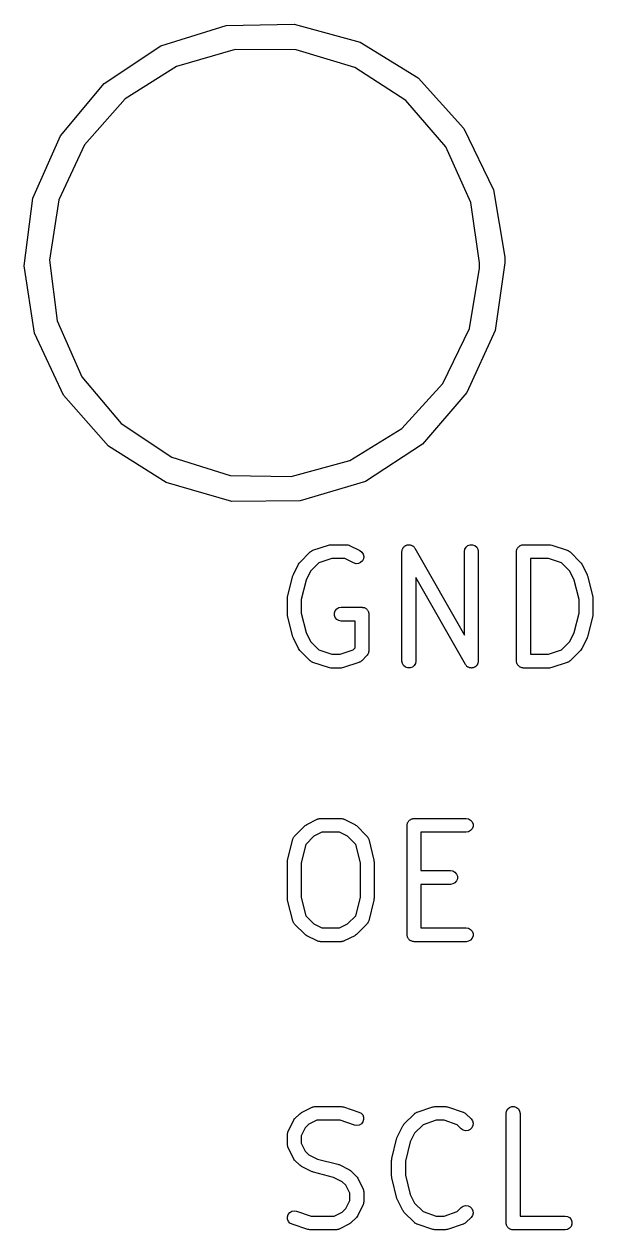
# Model space of a CAD drawing. Extents: x 116.1 to 178.6, y -119.4 to -92.3.
# Drawn here: x 118.44 to 123.46, y -104 to -93.37 of the extents above; entities that cross this region are included whole.
import ezdxf

# ---------------------------------------------------------------- set-up
doc = ezdxf.new("R2010")
doc.units = 0
doc.header["$MEASUREMENT"] = 0
doc.layers.add('BLACK', color=7, linetype='CONTINUOUS')

msp = doc.modelspace()

# ---------------------------------------------------------------- linework, layer by layer
at = {"layer": 'BLACK', "linetype": 'CONTINUOUS'}
for p, q in [((119.648, -93.5637), (120.222, -93.3843)), ((120.222, -93.3843), (120.823, -93.3733)), ((120.823, -93.3733), (121.404, -93.5315)), ((121.404, -93.5315), (121.916, -93.8462)), ((119.147, -93.897), (119.648, -93.5637)), ((120.303, -93.5978), (119.786, -93.7457)), ((120.842, -93.6011), (120.303, -93.5978)), ((121.357, -93.7553), (120.842, -93.6011)), ((119.786, -93.7457), (119.331, -94.0329)), ((121.809, -94.048), (121.357, -93.7553)), ((121.916, -93.8462), (122.32, -94.2922)), ((118.76, -94.3575), (119.147, -93.897)), ((119.331, -94.0329), (118.974, -94.4363)), ((122.16, -94.4558), (121.809, -94.048)), ((118.518, -94.9081), (118.76, -94.3575)), ((122.32, -94.2922), (122.582, -94.8336)), ((118.974, -94.4363), (118.746, -94.9236)), ((122.383, -94.9458), (122.16, -94.4558)), ((118.44, -95.5045), (118.518, -94.9081)), ((122.582, -94.8336), (122.682, -95.4268)), ((118.746, -94.9236), (118.663, -95.4554)), ((122.459, -95.4786), (122.383, -94.9458)), ((122.682, -95.4268), (122.683, -95.4786)), ((118.532, -96.0989), (118.44, -95.5045)), ((118.663, -95.4554), (118.733, -95.9891)), ((122.37, -96.0558), (122.459, -95.525)), ((122.459, -95.525), (122.459, -95.4786)), ((122.683, -95.4786), (122.597, -96.0741)), ((118.733, -95.9891), (118.949, -96.4818)), ((122.135, -96.5402), (122.37, -96.0558)), ((122.597, -96.0741), (122.348, -96.6217)), ((118.788, -96.6434), (118.532, -96.0989)), ((118.949, -96.4818), (119.296, -96.8938)), ((121.774, -96.9392), (122.135, -96.5402)), ((122.348, -96.6217), (121.956, -97.0774)), ((119.186, -97.0943), (118.788, -96.6434)), ((119.296, -96.8938), (119.744, -97.1921)), ((121.315, -97.2209), (121.774, -96.9392)), ((119.695, -97.4153), (119.186, -97.0943)), ((121.956, -97.0774), (121.451, -97.4045)), ((119.744, -97.1921), (120.258, -97.3526)), ((120.796, -97.3624), (121.315, -97.2209)), ((120.258, -97.3526), (120.796, -97.3624)), ((120.273, -97.5806), (119.695, -97.4153)), ((121.451, -97.4045), (120.875, -97.5769)), ((120.875, -97.5769), (120.273, -97.5806)), ((120.989, -98.0116), (121.127, -97.9656)), ((121.127, -97.9656), (121.136, -97.9642)), ((121.136, -97.9642), (121.146, -97.9625)), ((121.146, -97.9625), (121.284, -97.9625)), ((121.284, -97.9625), (121.287, -97.9631)), ((121.287, -97.9631), (121.291, -97.9629)), ((121.291, -97.9629), (121.298, -97.9649)), ((121.298, -97.9649), (121.305, -97.9662)), ((121.305, -97.9662), (121.308, -97.9679)), ((121.308, -97.9679), (121.311, -97.9689)), ((121.311, -97.9689), (121.403, -98.0149)), ((121.777, -98.0077), (121.778, -98.0026)), ((121.778, -98.0026), (121.781, -97.9979)), ((121.781, -97.9979), (121.783, -97.9927)), ((121.783, -97.9927), (121.786, -97.9888)), ((121.786, -97.9888), (121.789, -97.9843)), ((121.789, -97.9843), (121.793, -97.9807)), ((121.793, -97.9807), (121.796, -97.9766)), ((121.796, -97.9766), (121.801, -97.974)), ((121.801, -97.974), (121.805, -97.9706)), ((121.805, -97.9706), (121.81, -97.9688)), ((121.81, -97.9688), (121.815, -97.9661)), ((121.815, -97.9661), (121.82, -97.9652)), ((121.82, -97.9652), (121.825, -97.9634)), ((121.825, -97.9634), (121.83, -97.9634)), ((121.83, -97.9634), (121.836, -97.9625)), ((121.836, -97.9625), (121.841, -97.9634)), ((121.841, -97.9634), (121.846, -97.9634)), ((121.846, -97.9634), (121.851, -97.9653)), ((121.851, -97.9653), (121.856, -97.9662)), ((121.856, -97.9662), (121.861, -97.9689)), ((121.861, -97.9689), (121.866, -97.9706)), ((121.866, -97.9706), (121.87, -97.9742)), ((121.87, -97.9742), (121.875, -97.9769)), ((121.875, -97.9769), (121.878, -97.9809)), ((121.878, -97.9809), (121.882, -97.9843)), ((121.882, -97.9843), (121.885, -97.989)), ((121.885, -97.989), (121.888, -97.9932)), ((121.888, -97.9932), (122.326, -98.7591)), ((122.326, -98.0234), (122.33, -98.0026)), ((122.33, -98.0026), (122.34, -97.9843)), ((122.34, -97.9843), (122.356, -97.9706)), ((122.356, -97.9706), (122.376, -97.9634)), ((122.376, -97.9634), (122.397, -97.9634)), ((122.397, -97.9634), (122.417, -97.9706)), ((122.417, -97.9706), (122.434, -97.9843)), ((122.434, -97.9843), (122.444, -98.0026)), ((122.444, -98.0026), (122.448, -98.0234)), ((122.788, -98.0078), (122.789, -98.0026)), ((122.789, -98.0026), (122.792, -97.998)), ((122.792, -97.998), (122.794, -97.993)), ((122.794, -97.993), (122.797, -97.9889)), ((122.797, -97.9889), (122.8, -97.9843)), ((122.8, -97.9843), (122.804, -97.9808)), ((122.804, -97.9808), (122.807, -97.9767)), ((122.807, -97.9767), (122.812, -97.9741)), ((122.812, -97.9741), (122.816, -97.9706)), ((122.816, -97.9706), (122.821, -97.9688)), ((122.821, -97.9688), (122.826, -97.9662)), ((122.826, -97.9662), (122.831, -97.9652)), ((122.831, -97.9652), (122.836, -97.9634)), ((122.836, -97.9634), (122.841, -97.9634)), ((122.841, -97.9634), (122.847, -97.9625)), ((122.847, -97.9625), (123.076, -97.9625)), ((123.076, -97.9625), (123.086, -97.9642)), ((123.086, -97.9642), (123.096, -97.9656)), ((123.096, -97.9656), (123.233, -98.0116)), ((120.873, -98.1182), (120.965, -98.0263)), ((120.965, -98.0263), (120.968, -98.0243)), ((120.968, -98.0243), (120.97, -98.0216)), ((120.97, -98.0216), (120.976, -98.0182)), ((120.976, -98.0182), (120.982, -98.0142)), ((120.982, -98.0142), (120.986, -98.0132)), ((120.986, -98.0132), (120.989, -98.0116)), ((121.156, -98.0844), (121.041, -98.1227)), ((121.269, -98.0844), (121.156, -98.0844)), ((121.348, -98.1239), (121.269, -98.0844)), ((121.403, -98.0149), (121.42, -98.0275)), ((121.425, -98.1057), (121.409, -98.1203)), ((121.42, -98.0275), (121.432, -98.0452)), ((121.434, -98.0868), (121.425, -98.1057)), ((121.432, -98.0452), (121.437, -98.0657)), ((121.437, -98.0657), (121.434, -98.0868)), ((121.774, -98.0234), (121.775, -98.0181)), ((121.774, -98.9886), (121.774, -98.0234)), ((121.775, -98.0126), (121.777, -98.0077)), ((121.775, -98.0181), (121.775, -98.0126)), ((122.326, -98.7591), (122.326, -98.0234)), ((122.448, -98.0234), (122.448, -98.9886)), ((122.786, -98.0129), (122.788, -98.0078)), ((122.786, -98.0182), (122.786, -98.0129)), ((122.786, -98.0234), (122.786, -98.0182)), ((122.786, -98.9886), (122.786, -98.0234)), ((122.907, -98.0844), (122.907, -98.9277)), ((123.066, -98.0844), (122.907, -98.0844)), ((123.181, -98.1227), (123.066, -98.0844)), ((123.233, -98.0116), (123.237, -98.0132)), ((123.237, -98.0132), (123.24, -98.0142)), ((123.24, -98.0142), (123.246, -98.0182)), ((123.246, -98.0182), (123.252, -98.0216)), ((123.252, -98.0216), (123.254, -98.0243)), ((123.254, -98.0243), (123.257, -98.0263)), ((123.257, -98.0263), (123.349, -98.1182)), ((120.816, -98.226), (120.862, -98.1341)), ((120.862, -98.1341), (120.867, -98.1262)), ((120.867, -98.1262), (120.873, -98.1182)), ((120.966, -98.1974), (120.928, -98.2745)), ((121.041, -98.1227), (120.966, -98.1974)), ((121.369, -98.13), (121.348, -98.1239)), ((121.39, -98.1287), (121.369, -98.13)), ((121.409, -98.1203), (121.39, -98.1287)), ((123.256, -98.1974), (123.181, -98.1227)), ((123.295, -98.2745), (123.256, -98.1974)), ((123.349, -98.1182), (123.355, -98.1262)), ((123.355, -98.1262), (123.361, -98.1341)), ((123.361, -98.1341), (123.407, -98.226)), ((120.765, -98.4223), (120.811, -98.2385)), ((120.811, -98.2385), (120.814, -98.2324)), ((120.814, -98.2324), (120.816, -98.226)), ((120.928, -98.2745), (120.885, -98.4446)), ((122.334, -99.0189), (121.896, -98.253)), ((121.896, -98.253), (121.896, -98.9886)), ((123.337, -98.4446), (123.295, -98.2745)), ((123.407, -98.226), (123.409, -98.2324)), ((123.409, -98.2324), (123.411, -98.2385)), ((123.411, -98.2385), (123.457, -98.4223)), ((120.763, -98.4371), (120.765, -98.4298)), ((120.765, -98.4298), (120.765, -98.4223)), ((123.457, -98.4223), (123.458, -98.4297)), ((123.458, -98.4297), (123.459, -98.4371)), ((120.763, -98.575), (120.763, -98.4371)), ((120.885, -98.4446), (120.885, -98.5675)), ((121.185, -98.5445), (121.199, -98.5283)), ((121.199, -98.5283), (121.217, -98.5177)), ((121.217, -98.5177), (121.238, -98.514)), ((121.238, -98.514), (121.422, -98.514)), ((121.422, -98.514), (121.427, -98.5149)), ((121.427, -98.5149), (121.432, -98.5149)), ((121.432, -98.5149), (121.437, -98.5168)), ((121.437, -98.5168), (121.443, -98.5177)), ((121.443, -98.5177), (121.447, -98.5204)), ((121.447, -98.5204), (121.452, -98.5222)), ((121.452, -98.5222), (121.456, -98.5256)), ((121.456, -98.5256), (121.461, -98.5283)), ((121.461, -98.5283), (121.464, -98.5324)), ((121.464, -98.5324), (121.468, -98.5358)), ((121.468, -98.5358), (121.471, -98.5404)), ((123.337, -98.5675), (123.337, -98.4446)), ((123.459, -98.4371), (123.459, -98.575)), ((120.765, -98.5823), (120.763, -98.575)), ((120.765, -98.5898), (120.765, -98.5823)), ((120.811, -98.7736), (120.765, -98.5898)), ((120.885, -98.5675), (120.928, -98.7376)), ((121.178, -98.5644), (121.185, -98.5445)), ((121.178, -98.5856), (121.178, -98.5644)), ((121.185, -98.6055), (121.178, -98.5856)), ((121.199, -98.6217), (121.185, -98.6055)), ((121.217, -98.6323), (121.199, -98.6217)), ((121.238, -98.6359), (121.217, -98.6323)), ((121.361, -98.6359), (121.238, -98.6359)), ((121.361, -98.8715), (121.361, -98.6359)), ((121.471, -98.5404), (121.474, -98.5445)), ((121.474, -98.5445), (121.476, -98.5495)), ((121.476, -98.5495), (121.479, -98.5541)), ((121.479, -98.5541), (121.48, -98.5594)), ((121.48, -98.5594), (121.482, -98.5644)), ((121.482, -98.5644), (121.482, -98.5697)), ((121.482, -98.5697), (121.483, -98.575)), ((121.483, -98.575), (121.483, -98.8967)), ((123.295, -98.7376), (123.337, -98.5675)), ((123.457, -98.5898), (123.411, -98.7736)), ((123.458, -98.5823), (123.457, -98.5898)), ((123.459, -98.575), (123.458, -98.5823)), ((120.928, -98.7376), (120.966, -98.8146)), ((123.256, -98.8146), (123.295, -98.7376)), ((120.814, -98.7797), (120.811, -98.7736)), ((120.816, -98.7861), (120.814, -98.7797)), ((120.862, -98.878), (120.816, -98.7861)), ((120.966, -98.8146), (121.041, -98.8894)), ((123.181, -98.8894), (123.256, -98.8146)), ((123.407, -98.7861), (123.361, -98.878)), ((123.409, -98.7797), (123.407, -98.7861)), ((123.411, -98.7736), (123.409, -98.7797)), ((120.867, -98.8859), (120.862, -98.878)), ((120.873, -98.8939), (120.867, -98.8859)), ((120.965, -98.9858), (120.873, -98.8939)), ((121.041, -98.8894), (121.156, -98.9277)), ((121.156, -98.9277), (121.228, -98.9277)), ((121.228, -98.9277), (121.343, -98.8894)), ((121.343, -98.8894), (121.361, -98.8715)), ((121.465, -98.9398), (121.419, -98.9858)), ((121.466, -98.9376), (121.465, -98.9398)), ((121.468, -98.9359), (121.466, -98.9376)), ((121.472, -98.929), (121.468, -98.9359)), ((121.477, -98.9225), (121.472, -98.929)), ((121.478, -98.9199), (121.477, -98.9225)), ((121.479, -98.9176), (121.478, -98.9199)), ((121.48, -98.9097), (121.479, -98.9176)), ((121.482, -98.902), (121.48, -98.9097)), ((121.483, -98.8967), (121.482, -98.8994)), ((121.482, -98.8994), (121.482, -98.902)), ((122.907, -98.9277), (123.066, -98.9277)), ((123.066, -98.9277), (123.181, -98.8894)), ((123.349, -98.8939), (123.257, -98.9858)), ((123.355, -98.8859), (123.349, -98.8939)), ((123.361, -98.878), (123.355, -98.8859)), ((120.968, -98.9878), (120.965, -98.9858)), ((120.97, -98.9904), (120.968, -98.9878)), ((120.976, -98.9938), (120.97, -98.9904)), ((120.982, -98.9979), (120.976, -98.9938)), ((120.986, -98.9988), (120.982, -98.9979)), ((120.989, -99.0005), (120.986, -98.9988)), ((121.127, -99.0465), (120.989, -99.0005)), ((121.136, -99.0479), (121.127, -99.0465)), ((121.146, -99.0496), (121.136, -99.0479)), ((121.238, -99.0496), (121.146, -99.0496)), ((121.247, -99.0479), (121.238, -99.0496)), ((121.257, -99.0465), (121.247, -99.0479)), ((121.395, -99.0005), (121.257, -99.0465)), ((121.398, -98.9988), (121.395, -99.0005)), ((121.402, -98.9979), (121.398, -98.9988)), ((121.407, -98.9938), (121.402, -98.9979)), ((121.414, -98.9904), (121.407, -98.9938)), ((121.416, -98.9878), (121.414, -98.9904)), ((121.419, -98.9858), (121.416, -98.9878)), ((121.778, -99.0095), (121.774, -98.9886)), ((121.789, -99.0278), (121.778, -99.0095)), ((121.805, -99.0414), (121.789, -99.0278)), ((121.825, -99.0487), (121.805, -99.0414)), ((121.846, -99.0487), (121.825, -99.0487)), ((121.866, -99.0414), (121.846, -99.0487)), ((121.882, -99.0278), (121.866, -99.0414)), ((121.893, -99.0095), (121.882, -99.0278)), ((121.896, -98.9886), (121.893, -99.0095)), ((122.337, -99.0231), (122.334, -99.0189)), ((122.34, -99.0278), (122.337, -99.0231)), ((122.344, -99.0312), (122.34, -99.0278)), ((122.348, -99.0352), (122.344, -99.0312)), ((122.352, -99.0379), (122.348, -99.0352)), ((122.356, -99.0414), (122.352, -99.0379)), ((122.361, -99.0432), (122.356, -99.0414)), ((122.366, -99.0458), (122.361, -99.0432)), ((122.371, -99.0468), (122.366, -99.0458)), ((122.376, -99.0487), (122.371, -99.0468)), ((122.382, -99.0487), (122.376, -99.0487)), ((122.387, -99.0496), (122.382, -99.0487)), ((122.392, -99.0487), (122.387, -99.0496)), ((122.397, -99.0487), (122.392, -99.0487)), ((122.402, -99.0469), (122.397, -99.0487)), ((122.407, -99.046), (122.402, -99.0469)), ((122.412, -99.0433), (122.407, -99.046)), ((122.417, -99.0414), (122.412, -99.0433)), ((122.421, -99.0381), (122.417, -99.0414)), ((122.426, -99.0355), (122.421, -99.0381)), ((122.429, -99.0313), (122.426, -99.0355)), ((122.434, -99.0278), (122.429, -99.0313)), ((122.436, -99.0233), (122.434, -99.0278)), ((122.44, -99.0194), (122.436, -99.0233)), ((122.441, -99.0142), (122.44, -99.0194)), ((122.444, -99.0095), (122.441, -99.0142)), ((122.445, -99.0044), (122.444, -99.0095)), ((122.447, -98.9995), (122.445, -99.0044)), ((122.448, -98.9886), (122.447, -98.994)), ((122.447, -98.994), (122.447, -98.9995)), ((122.786, -98.9939), (122.786, -98.9886)), ((122.786, -98.9992), (122.786, -98.9939)), ((122.788, -99.0042), (122.786, -98.9992)), ((122.789, -99.0095), (122.788, -99.0042)), ((122.792, -99.0141), (122.789, -99.0095)), ((122.794, -99.0191), (122.792, -99.0141)), ((122.797, -99.0232), (122.794, -99.0191)), ((122.8, -99.0278), (122.797, -99.0232)), ((122.804, -99.0312), (122.8, -99.0278)), ((122.807, -99.0353), (122.804, -99.0312)), ((122.812, -99.038), (122.807, -99.0353)), ((122.816, -99.0414), (122.812, -99.038)), ((122.821, -99.0433), (122.816, -99.0414)), ((122.826, -99.0459), (122.821, -99.0433)), ((122.831, -99.0468), (122.826, -99.0459)), ((122.836, -99.0487), (122.831, -99.0468)), ((122.841, -99.0487), (122.836, -99.0487)), ((122.847, -99.0496), (122.841, -99.0487)), ((123.076, -99.0496), (122.847, -99.0496)), ((123.086, -99.0479), (123.076, -99.0496)), ((123.096, -99.0465), (123.086, -99.0479)), ((123.233, -99.0005), (123.096, -99.0465)), ((123.237, -98.9988), (123.233, -99.0005)), ((123.24, -98.9979), (123.237, -98.9988)), ((123.246, -98.9938), (123.24, -98.9979)), ((123.252, -98.9904), (123.246, -98.9938)), ((123.254, -98.9878), (123.252, -98.9904)), ((123.257, -98.9858), (123.254, -98.9878)), ((120.827, -100.531), (120.919, -100.439)), ((120.919, -100.439), (120.927, -100.434)), ((120.927, -100.434), (120.935, -100.428)), ((120.935, -100.428), (121.027, -100.382)), ((121.027, -100.382), (121.03, -100.381)), ((121.03, -100.381), (121.033, -100.379)), ((121.033, -100.379), (121.04, -100.378)), ((121.04, -100.378), (121.047, -100.376)), ((121.047, -100.376), (121.051, -100.376)), ((121.051, -100.376), (121.054, -100.375)), ((121.054, -100.375), (121.238, -100.375)), ((121.238, -100.375), (121.241, -100.376)), ((121.241, -100.376), (121.245, -100.376)), ((121.245, -100.376), (121.252, -100.378)), ((121.252, -100.378), (121.259, -100.379)), ((121.259, -100.379), (121.262, -100.381)), ((121.262, -100.381), (121.265, -100.382)), ((121.265, -100.382), (121.357, -100.428)), ((121.357, -100.428), (121.365, -100.434)), ((121.365, -100.434), (121.373, -100.439)), ((121.373, -100.439), (121.465, -100.531)), ((121.82, -100.436), (121.821, -100.431)), ((121.82, -101.402), (121.82, -100.436)), ((121.821, -100.426), (121.823, -100.421)), ((121.821, -100.431), (121.821, -100.426)), ((121.823, -100.421), (121.824, -100.416)), ((121.824, -100.416), (121.827, -100.411)), ((121.827, -100.411), (121.829, -100.406)), ((121.829, -100.406), (121.832, -100.402)), ((121.832, -100.402), (121.835, -100.397)), ((121.835, -100.397), (121.839, -100.394)), ((121.839, -100.394), (121.842, -100.39)), ((121.842, -100.39), (121.847, -100.387)), ((121.847, -100.387), (121.851, -100.384)), ((121.851, -100.384), (121.856, -100.382)), ((121.856, -100.382), (121.86, -100.379)), ((121.86, -100.379), (121.866, -100.378)), ((121.866, -100.378), (121.871, -100.376)), ((121.871, -100.376), (121.876, -100.376)), ((121.876, -100.376), (121.881, -100.375)), ((121.881, -100.375), (122.341, -100.375)), ((122.341, -100.375), (122.362, -100.379)), ((122.362, -100.379), (122.38, -100.39)), ((122.38, -100.39), (122.394, -100.406)), ((122.394, -100.406), (122.401, -100.426)), ((122.401, -100.447), (122.394, -100.467)), ((122.401, -100.426), (122.401, -100.447)), ((120.811, -100.56), (120.813, -100.554)), ((120.813, -100.554), (120.815, -100.549)), ((120.815, -100.549), (120.818, -100.545)), ((120.818, -100.545), (120.82, -100.54)), ((120.82, -100.54), (120.824, -100.536)), ((120.824, -100.536), (120.827, -100.531)), ((120.998, -100.532), (120.925, -100.605)), ((121.068, -100.497), (120.998, -100.532)), ((121.223, -100.497), (121.068, -100.497)), ((121.294, -100.532), (121.223, -100.497)), ((121.367, -100.605), (121.294, -100.532)), ((121.465, -100.531), (121.468, -100.536)), ((121.468, -100.536), (121.472, -100.54)), ((121.472, -100.54), (121.474, -100.545)), ((121.474, -100.545), (121.477, -100.549)), ((121.477, -100.549), (121.478, -100.554)), ((121.478, -100.554), (121.481, -100.56)), ((122.341, -100.497), (121.942, -100.497)), ((121.942, -100.497), (121.942, -100.835)), ((122.362, -100.494), (122.341, -100.497)), ((122.38, -100.483), (122.362, -100.494)), ((122.394, -100.467), (122.38, -100.483)), ((120.765, -100.743), (120.811, -100.56)), ((120.925, -100.605), (120.885, -100.766)), ((121.407, -100.766), (121.367, -100.605)), ((121.481, -100.56), (121.527, -100.743)), ((120.763, -100.758), (120.765, -100.751)), ((120.763, -101.08), (120.763, -100.758)), ((120.765, -100.751), (120.765, -100.743)), ((120.885, -100.766), (120.885, -101.072)), ((121.407, -101.072), (121.407, -100.766)), ((121.527, -100.743), (121.527, -100.751)), ((121.527, -100.751), (121.529, -100.758)), ((121.529, -100.758), (121.529, -101.08)), ((121.942, -100.835), (122.203, -100.835)), ((122.203, -100.835), (122.224, -100.839)), ((122.224, -100.839), (122.242, -100.849)), ((122.242, -100.849), (122.256, -100.866)), ((122.256, -100.866), (122.263, -100.885)), ((122.203, -100.957), (121.942, -100.957)), ((121.942, -100.957), (121.942, -101.341)), ((122.224, -100.953), (122.203, -100.957)), ((122.242, -100.943), (122.224, -100.953)), ((122.256, -100.927), (122.242, -100.943)), ((122.263, -100.907), (122.256, -100.927)), ((122.263, -100.885), (122.263, -100.907)), ((120.765, -101.087), (120.763, -101.08)), ((120.765, -101.095), (120.765, -101.087)), ((120.885, -101.072), (120.925, -101.233)), ((121.367, -101.233), (121.407, -101.072)), ((121.529, -101.08), (121.527, -101.087)), ((121.527, -101.087), (121.527, -101.095)), ((120.811, -101.279), (120.765, -101.095)), ((121.527, -101.095), (121.481, -101.279)), ((120.813, -101.284), (120.811, -101.279)), ((120.815, -101.29), (120.813, -101.284)), ((120.818, -101.293), (120.815, -101.29)), ((120.82, -101.298), (120.818, -101.293)), ((120.824, -101.302), (120.82, -101.298)), ((120.925, -101.233), (120.998, -101.306)), ((121.294, -101.306), (121.367, -101.233)), ((121.472, -101.298), (121.468, -101.302)), ((121.474, -101.293), (121.472, -101.298)), ((121.477, -101.29), (121.474, -101.293)), ((121.478, -101.284), (121.477, -101.29)), ((121.481, -101.279), (121.478, -101.284)), ((120.827, -101.307), (120.824, -101.302)), ((120.919, -101.399), (120.827, -101.307)), ((120.927, -101.404), (120.919, -101.399)), ((120.935, -101.41), (120.927, -101.404)), ((120.998, -101.306), (121.068, -101.341)), ((121.068, -101.341), (121.223, -101.341)), ((121.223, -101.341), (121.294, -101.306)), ((121.365, -101.404), (121.357, -101.41)), ((121.373, -101.399), (121.365, -101.404)), ((121.465, -101.307), (121.373, -101.399)), ((121.468, -101.302), (121.465, -101.307)), ((121.821, -101.407), (121.82, -101.402)), ((121.821, -101.412), (121.821, -101.407)), ((121.942, -101.341), (122.341, -101.341)), ((122.341, -101.341), (122.362, -101.344)), ((122.362, -101.344), (122.38, -101.355)), ((122.38, -101.355), (122.394, -101.371)), ((122.394, -101.371), (122.401, -101.391)), ((122.401, -101.391), (122.401, -101.412)), ((121.027, -101.456), (120.935, -101.41)), ((121.03, -101.457), (121.027, -101.456)), ((121.033, -101.459), (121.03, -101.457)), ((121.04, -101.46), (121.033, -101.459)), ((121.047, -101.462), (121.04, -101.46)), ((121.051, -101.462), (121.047, -101.462)), ((121.054, -101.463), (121.051, -101.462)), ((121.238, -101.463), (121.054, -101.463)), ((121.241, -101.462), (121.238, -101.463)), ((121.245, -101.462), (121.241, -101.462)), ((121.252, -101.46), (121.245, -101.462)), ((121.259, -101.459), (121.252, -101.46)), ((121.262, -101.457), (121.259, -101.459)), ((121.265, -101.456), (121.262, -101.457)), ((121.357, -101.41), (121.265, -101.456)), ((121.823, -101.417), (121.821, -101.412)), ((121.824, -101.422), (121.823, -101.417)), ((121.827, -101.427), (121.824, -101.422)), ((121.829, -101.432), (121.827, -101.427)), ((121.832, -101.436), (121.829, -101.432)), ((121.835, -101.441), (121.832, -101.436)), ((121.839, -101.444), (121.835, -101.441)), ((121.842, -101.448), (121.839, -101.444)), ((121.847, -101.451), (121.842, -101.448)), ((121.851, -101.454), (121.847, -101.451)), ((121.856, -101.456), (121.851, -101.454)), ((121.86, -101.459), (121.856, -101.456)), ((121.866, -101.46), (121.86, -101.459)), ((121.871, -101.462), (121.866, -101.46)), ((121.876, -101.462), (121.871, -101.462)), ((121.881, -101.463), (121.876, -101.462)), ((122.341, -101.463), (121.881, -101.463)), ((122.362, -101.459), (122.341, -101.463)), ((122.38, -101.448), (122.362, -101.459)), ((122.394, -101.432), (122.38, -101.448)), ((122.401, -101.412), (122.394, -101.432)), ((120.827, -103.025), (120.873, -102.979)), ((120.873, -102.979), (120.881, -102.974)), ((120.881, -102.974), (120.889, -102.968)), ((120.889, -102.968), (120.981, -102.922)), ((120.981, -102.922), (120.984, -102.921)), ((120.984, -102.921), (120.987, -102.919)), ((120.987, -102.919), (120.994, -102.918)), ((120.994, -102.918), (121.001, -102.916)), ((121.001, -102.916), (121.005, -102.916)), ((121.005, -102.916), (121.008, -102.915)), ((121.008, -102.915), (121.238, -102.915)), ((121.238, -102.915), (121.247, -102.917)), ((121.247, -102.917), (121.257, -102.919)), ((121.257, -102.919), (121.395, -102.965)), ((121.395, -102.965), (121.414, -102.975)), ((121.414, -102.975), (121.428, -102.99)), ((121.428, -102.99), (121.435, -103.01)), ((121.792, -103.071), (121.884, -102.979)), ((121.884, -102.979), (121.887, -102.977)), ((121.887, -102.977), (121.889, -102.975)), ((121.889, -102.975), (121.896, -102.971)), ((121.896, -102.971), (121.902, -102.967)), ((121.902, -102.967), (121.905, -102.966)), ((121.905, -102.966), (121.908, -102.965)), ((121.908, -102.965), (122.046, -102.919)), ((122.046, -102.919), (122.056, -102.917)), ((122.056, -102.917), (122.065, -102.915)), ((122.065, -102.915), (122.157, -102.915)), ((122.157, -102.915), (122.167, -102.917)), ((122.167, -102.917), (122.176, -102.919)), ((122.176, -102.919), (122.314, -102.965)), ((122.314, -102.965), (122.317, -102.966)), ((122.317, -102.966), (122.321, -102.967)), ((122.321, -102.967), (122.327, -102.971)), ((122.327, -102.971), (122.333, -102.975)), ((122.333, -102.975), (122.335, -102.977)), ((122.335, -102.977), (122.338, -102.979)), ((122.338, -102.979), (122.384, -103.025)), ((122.694, -102.976), (122.697, -102.956)), ((122.694, -103.942), (122.694, -102.976)), ((122.697, -102.956), (122.708, -102.937)), ((122.708, -102.937), (122.724, -102.924)), ((122.724, -102.924), (122.744, -102.916)), ((122.744, -102.916), (122.765, -102.916)), ((122.765, -102.916), (122.785, -102.924)), ((122.785, -102.924), (122.801, -102.937)), ((122.801, -102.937), (122.812, -102.956)), ((122.812, -102.956), (122.816, -102.976)), ((122.816, -102.976), (122.816, -103.881)), ((120.77, -103.133), (120.816, -103.041)), ((120.816, -103.041), (120.821, -103.033)), ((120.821, -103.033), (120.827, -103.025)), ((120.92, -103.104), (120.885, -103.175)), ((120.952, -103.072), (120.92, -103.104)), ((121.022, -103.037), (120.952, -103.072)), ((121.228, -103.037), (121.022, -103.037)), ((121.356, -103.08), (121.228, -103.037)), ((121.377, -103.083), (121.356, -103.08)), ((121.398, -103.079), (121.377, -103.083)), ((121.416, -103.068), (121.398, -103.079)), ((121.429, -103.051), (121.416, -103.068)), ((121.436, -103.031), (121.429, -103.051)), ((121.435, -103.01), (121.436, -103.031)), ((121.735, -103.179), (121.781, -103.087)), ((121.781, -103.087), (121.787, -103.079)), ((121.787, -103.079), (121.792, -103.071)), ((121.96, -103.076), (121.885, -103.15)), ((122.075, -103.037), (121.96, -103.076)), ((122.147, -103.037), (122.075, -103.037)), ((122.262, -103.076), (122.147, -103.037)), ((122.298, -103.111), (122.262, -103.076)), ((122.391, -103.103), (122.376, -103.118)), ((122.384, -103.025), (122.396, -103.043)), ((122.4, -103.084), (122.391, -103.103)), ((122.396, -103.043), (122.402, -103.063)), ((122.402, -103.063), (122.4, -103.084)), ((120.763, -103.16), (120.764, -103.157)), ((120.763, -103.252), (120.763, -103.16)), ((120.764, -103.153), (120.766, -103.146)), ((120.764, -103.157), (120.764, -103.153)), ((120.766, -103.146), (120.767, -103.139)), ((120.767, -103.139), (120.769, -103.136)), ((120.769, -103.136), (120.77, -103.133)), ((120.885, -103.175), (120.885, -103.238)), ((121.684, -103.375), (121.73, -103.191)), ((121.73, -103.191), (121.733, -103.185)), ((121.733, -103.185), (121.735, -103.179)), ((121.885, -103.15), (121.847, -103.228)), ((122.315, -103.124), (122.298, -103.111)), ((122.336, -103.129), (122.315, -103.124)), ((122.357, -103.127), (122.336, -103.129)), ((122.376, -103.118), (122.357, -103.127)), ((120.764, -103.256), (120.763, -103.252)), ((120.764, -103.259), (120.764, -103.256)), ((120.766, -103.266), (120.764, -103.259)), ((120.767, -103.273), (120.766, -103.266)), ((120.769, -103.276), (120.767, -103.273)), ((120.77, -103.279), (120.769, -103.276)), ((120.816, -103.371), (120.77, -103.279)), ((120.885, -103.238), (120.92, -103.308)), ((120.92, -103.308), (120.952, -103.34)), ((121.847, -103.228), (121.804, -103.398)), ((120.821, -103.379), (120.816, -103.371)), ((120.827, -103.387), (120.821, -103.379)), ((120.873, -103.433), (120.827, -103.387)), ((120.952, -103.34), (121.029, -103.379)), ((121.029, -103.379), (121.207, -103.423)), ((121.207, -103.423), (121.213, -103.426)), ((121.213, -103.426), (121.219, -103.427)), ((121.682, -103.39), (121.684, -103.383)), ((121.682, -103.528), (121.682, -103.39)), ((121.684, -103.383), (121.684, -103.375)), ((121.804, -103.398), (121.804, -103.52)), ((120.881, -103.439), (120.873, -103.433)), ((120.889, -103.445), (120.881, -103.439)), ((120.981, -103.491), (120.889, -103.445)), ((120.987, -103.492), (120.981, -103.491)), ((120.993, -103.495), (120.987, -103.492)), ((121.171, -103.54), (120.993, -103.495)), ((121.219, -103.427), (121.311, -103.473)), ((121.311, -103.473), (121.319, -103.479)), ((121.319, -103.479), (121.327, -103.485)), ((121.327, -103.485), (121.373, -103.531)), ((121.373, -103.531), (121.378, -103.539)), ((121.684, -103.535), (121.682, -103.528)), ((121.804, -103.52), (121.847, -103.691)), ((121.248, -103.578), (121.171, -103.54)), ((121.28, -103.61), (121.248, -103.578)), ((121.315, -103.68), (121.28, -103.61)), ((121.378, -103.539), (121.384, -103.547)), ((121.384, -103.547), (121.43, -103.639)), ((121.43, -103.639), (121.431, -103.642)), ((121.684, -103.543), (121.684, -103.535)), ((121.73, -103.727), (121.684, -103.543)), ((121.28, -103.814), (121.315, -103.743)), ((121.315, -103.743), (121.315, -103.68)), ((121.431, -103.642), (121.433, -103.645)), ((121.433, -103.645), (121.434, -103.652)), ((121.434, -103.652), (121.436, -103.659)), ((121.436, -103.659), (121.436, -103.662)), ((121.436, -103.662), (121.437, -103.666)), ((121.437, -103.666), (121.437, -103.758)), ((121.733, -103.733), (121.73, -103.727)), ((121.735, -103.739), (121.733, -103.733)), ((121.781, -103.831), (121.735, -103.739)), ((121.847, -103.691), (121.885, -103.768)), ((120.771, -103.867), (120.784, -103.85)), ((120.784, -103.85), (120.802, -103.839)), ((120.802, -103.839), (120.823, -103.835)), ((120.823, -103.835), (120.843, -103.838)), ((120.843, -103.838), (120.972, -103.881)), ((121.177, -103.881), (121.248, -103.846)), ((121.248, -103.846), (121.28, -103.814)), ((121.43, -103.785), (121.384, -103.877)), ((121.431, -103.782), (121.43, -103.785)), ((121.433, -103.779), (121.431, -103.782)), ((121.434, -103.772), (121.433, -103.779)), ((121.436, -103.765), (121.434, -103.772)), ((121.437, -103.758), (121.436, -103.761)), ((121.436, -103.761), (121.436, -103.765)), ((121.787, -103.839), (121.781, -103.831)), ((121.792, -103.847), (121.787, -103.839)), ((121.884, -103.939), (121.792, -103.847)), ((121.885, -103.768), (121.96, -103.842)), ((121.96, -103.842), (122.075, -103.881)), ((122.147, -103.881), (122.262, -103.842)), ((122.262, -103.842), (122.298, -103.807)), ((122.298, -103.807), (122.315, -103.794)), ((122.315, -103.794), (122.336, -103.789)), ((122.336, -103.789), (122.357, -103.791)), ((122.357, -103.791), (122.376, -103.8)), ((122.376, -103.8), (122.391, -103.815)), ((122.391, -103.815), (122.4, -103.834)), ((122.4, -103.834), (122.402, -103.855)), ((120.764, -103.887), (120.771, -103.867)), ((120.764, -103.908), (120.764, -103.887)), ((120.772, -103.928), (120.764, -103.908)), ((120.786, -103.943), (120.772, -103.928)), ((120.805, -103.954), (120.786, -103.943)), ((120.943, -103.999), (120.805, -103.954)), ((120.972, -103.881), (121.177, -103.881)), ((121.311, -103.95), (121.219, -103.996)), ((121.319, -103.944), (121.311, -103.95)), ((121.327, -103.939), (121.319, -103.944)), ((121.373, -103.893), (121.327, -103.939)), ((121.378, -103.885), (121.373, -103.893)), ((121.384, -103.877), (121.378, -103.885)), ((121.887, -103.941), (121.884, -103.939)), ((121.889, -103.943), (121.887, -103.941)), ((121.896, -103.947), (121.889, -103.943)), ((121.902, -103.951), (121.896, -103.947)), ((121.905, -103.952), (121.902, -103.951)), ((121.908, -103.954), (121.905, -103.952)), ((122.046, -103.999), (121.908, -103.954)), ((122.075, -103.881), (122.147, -103.881)), ((122.314, -103.954), (122.176, -103.999)), ((122.317, -103.952), (122.314, -103.954)), ((122.321, -103.951), (122.317, -103.952)), ((122.327, -103.947), (122.321, -103.951)), ((122.333, -103.943), (122.327, -103.947)), ((122.335, -103.941), (122.333, -103.943)), ((122.338, -103.939), (122.335, -103.941)), ((122.384, -103.893), (122.338, -103.939)), ((122.396, -103.875), (122.384, -103.893)), ((122.402, -103.855), (122.396, -103.875)), ((122.695, -103.947), (122.694, -103.942)), ((122.695, -103.952), (122.695, -103.947)), ((122.696, -103.957), (122.695, -103.952)), ((122.697, -103.962), (122.696, -103.957)), ((122.816, -103.881), (123.214, -103.881)), ((123.214, -103.881), (123.235, -103.884)), ((123.235, -103.884), (123.253, -103.895)), ((123.253, -103.895), (123.267, -103.911)), ((123.267, -103.911), (123.274, -103.931)), ((123.274, -103.952), (123.267, -103.972)), ((123.274, -103.931), (123.274, -103.952)), ((120.952, -104.001), (120.943, -103.999)), ((120.962, -104.003), (120.952, -104.001)), ((121.192, -104.003), (120.962, -104.003)), ((121.195, -104.002), (121.192, -104.003)), ((121.199, -104.002), (121.195, -104.002)), ((121.206, -104), (121.199, -104.002)), ((121.213, -103.999), (121.206, -104)), ((121.216, -103.997), (121.213, -103.999)), ((121.219, -103.996), (121.216, -103.997)), ((122.056, -104.001), (122.046, -103.999)), ((122.065, -104.003), (122.056, -104.001)), ((122.157, -104.003), (122.065, -104.003)), ((122.167, -104.001), (122.157, -104.003)), ((122.176, -103.999), (122.167, -104.001)), ((122.7, -103.967), (122.697, -103.962)), ((122.702, -103.972), (122.7, -103.967)), ((122.705, -103.976), (122.702, -103.972)), ((122.708, -103.981), (122.705, -103.976)), ((122.712, -103.984), (122.708, -103.981)), ((122.715, -103.988), (122.712, -103.984)), ((122.72, -103.991), (122.715, -103.988)), ((122.724, -103.994), (122.72, -103.991)), ((122.729, -103.996), (122.724, -103.994)), ((122.734, -103.999), (122.729, -103.996)), ((122.739, -104), (122.734, -103.999)), ((122.744, -104.002), (122.739, -104)), ((122.749, -104.002), (122.744, -104.002)), ((122.755, -104.003), (122.749, -104.002)), ((123.214, -104.003), (122.755, -104.003)), ((123.235, -103.999), (123.214, -104.003)), ((123.253, -103.988), (123.235, -103.999)), ((123.267, -103.972), (123.253, -103.988))]:
    msp.add_line(p, q, dxfattribs=at)

doc.saveas('drawing.dxf')
